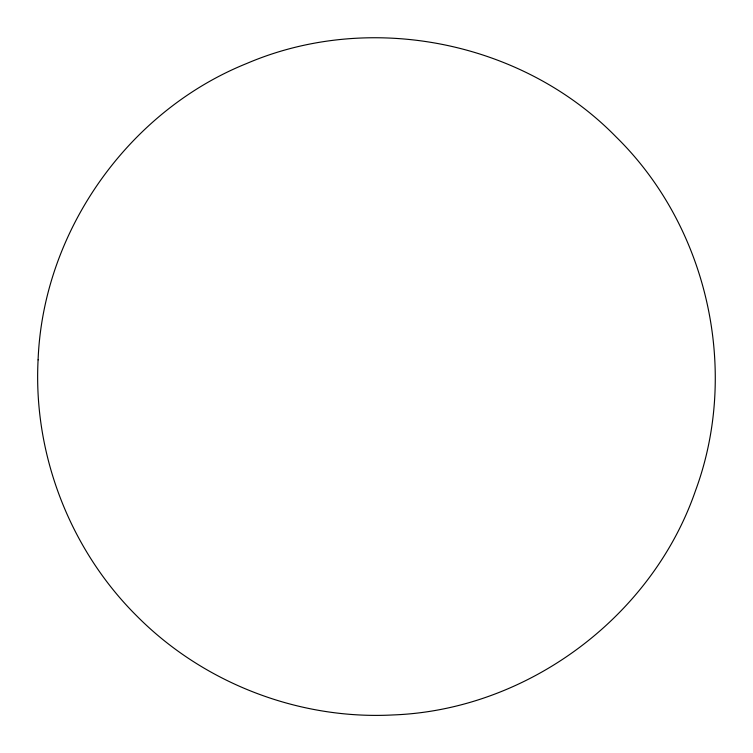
<?xml version="1.0" encoding="UTF-8"?>
<svg xmlns="http://www.w3.org/2000/svg" width="753" height="753" viewBox="0 0 753 753"><rect width="100%" height="100%" fill="white"/><g stroke="black" fill="none" stroke-linecap="round" stroke-linejoin="round"><path stroke-width="1.13" d="M38.092 359.878C33.104 454.172 69.897 549.577 136.924 616.105C203.423 683.122 298.809 719.924 393.085 714.945L393.113 714.945C527.015 709.938 651.853 617.338 695.508 490.655C739.964 370.325 707.716 226.662 616.076 136.895C522.46 41.048 370.015 10.721 246.843 63.44C127.831 111.312 43.062 231.698 38.092 359.878"/></g></svg>
